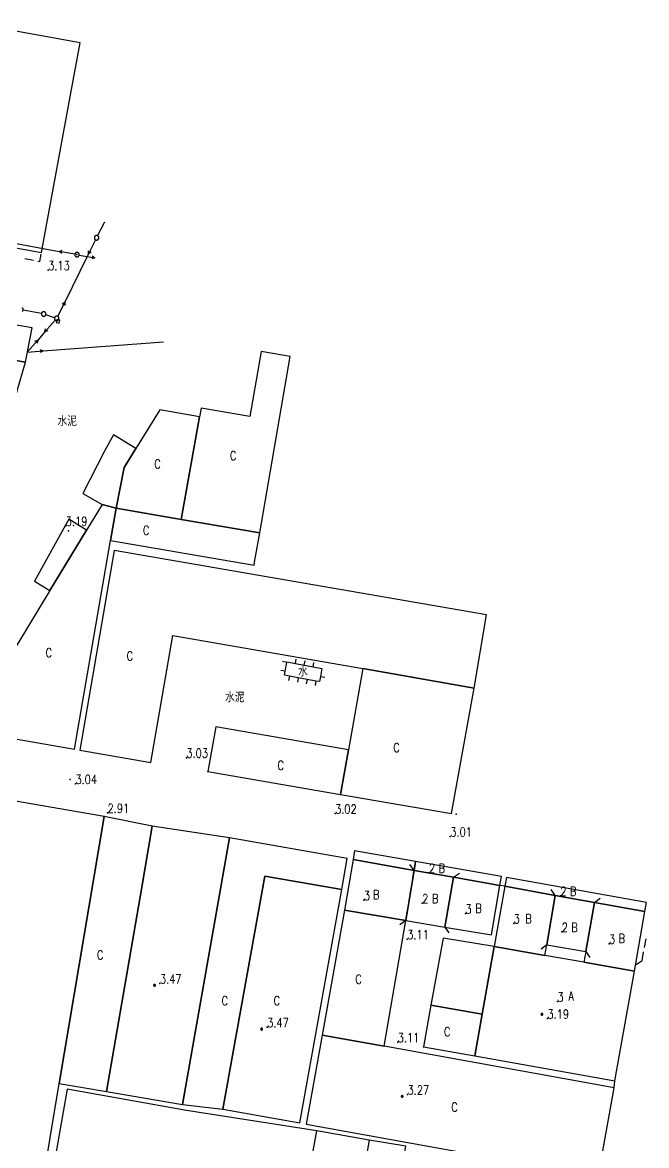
# Model space of a CAD drawing. Extents: x 500064 to 501389, y 2542464 to 2545400.
# Drawn here: x 501141.5 to 501210.7, y 2543146.3 to 2543271 of the extents above; entities that cross this region are included whole.
import ezdxf

# ---------------------------------------------------------------- set-up
doc = ezdxf.new("R2010")
doc.units = 0
doc.header["$LTSCALE"] = 0.5
doc.linetypes.add('CENTER', pattern=[50.8, 31.75, -6.35, 6.35, -6.35])
doc.layers.add('地形图', color=8, linetype='CONTINUOUS')
doc.styles.add('HZ', font='romans.shx', dxfattribs={"width": 0.8, "bigfont": 'hztxt.shx'})

msp = doc.modelspace()

# ---------------------------------------------------------------- linework, layer by layer
at = {"layer": '地形图'}
for points in [[(501147.1, 2543264.52), (501147.88, 2543268.72), (501135.38, 2543270.97), (501131.08, 2543247.69), (501143.58, 2543245.44)], [(501138.34, 2543233.86), (501141.8, 2543233.27), (501142.57, 2543237.09), (501139.11, 2543237.68)], [(501141.8, 2543233.27), (501138.34, 2543233.86), (501138.04, 2543232.39), (501133.1, 2543223.4), (501135.82, 2543222.36), (501136.84, 2543221.97), (501139.98, 2543226.88)], [(501171.19, 2543233.9), (501167.98, 2543234.45), (501166.73, 2543227.24), (501161.31, 2543228.17), (501161.13, 2543227.19), (501159.11, 2543215.8), (501167.81, 2543214.3)], [(501161.13, 2543227.19), (501156.73, 2543227.97), (501154.07, 2543223.67), (501152.77, 2543221.56), (501151.89, 2543217.05), (501159.11, 2543215.8)], [(501150.31, 2543217.45), (501151.89, 2543217.05), (501152.77, 2543221.56), (501154.07, 2543223.67), (501151.6, 2543225.19), (501150.64, 2543223.44), (501148.17, 2543218.7)], [(501151.89, 2543217.05), (501150.31, 2543217.45), (501148.59, 2543214.63), (501144.52, 2543207.92), (501135.11, 2543192.42), (501147.26, 2543190.3), (501151.27, 2543213.46)], [(501151.89, 2543217.05), (501151.27, 2543213.46), (501167.19, 2543210.72), (501167.25, 2543211.05), (501167.81, 2543214.3), (501159.11, 2543215.8)], [(501148.59, 2543214.63), (501146.62, 2543215.83), (501142.83, 2543208.96), (501144.52, 2543207.92)], [(501179.26, 2543199.24), (501191.6, 2543197.09), (501193, 2543205.23), (501151.66, 2543212.37), (501147.83, 2543190.2), (501155.73, 2543188.82), (501158.16, 2543202.91)], [(501179.26, 2543199.24), (501177.65, 2543190.24), (501176.76, 2543185.29), (501189.1, 2543183.16), (501191.6, 2543197.09)], [(501176.76, 2543185.29), (501177.65, 2543190.24), (501162.96, 2543192.8), (501162.07, 2543187.83)], [(501155.89, 2543181.77), (501150.55, 2543182.84), (501145.57, 2543153.21), (501150.8, 2543152.31), (501154.68, 2543174.77)], [(501164.45, 2543180.46), (501155.89, 2543181.77), (501154.68, 2543174.77), (501150.8, 2543152.31), (501159.23, 2543150.85)], [(501164.45, 2543180.46), (501159.23, 2543150.85), (501163.71, 2543150.33), (501168.37, 2543176.22), (501176.91, 2543174.71), (501177.53, 2543178.15)], [(501185.12, 2543177.83), (501178.34, 2543179.03), (501178.17, 2543178.04), (501184.95, 2543176.85)], [(501178.17, 2543178.04), (501177.22, 2543172.44), (501184.02, 2543171.29), (501184.95, 2543176.85)], [(501185.12, 2543177.83), (501184.95, 2543176.85), (501189.32, 2543176.08), (501194.47, 2543175.17), (501194.63, 2543176.16)], [(501176.91, 2543174.71), (501168.37, 2543176.22), (501163.71, 2543150.33), (501172.26, 2543148.82)], [(501184.95, 2543176.85), (501184.02, 2543171.29), (501188.34, 2543170.56), (501189.32, 2543176.08)], [(501189.32, 2543176.08), (501188.34, 2543170.56), (501193.54, 2543169.68), (501194.47, 2543175.17)], [(501195.02, 2543175.08), (501193.84, 2543168.41), (501199.44, 2543167.41), (501199.69, 2543168.59), (501200.62, 2543174.07)], [(501195.02, 2543175.08), (501200.62, 2543174.07), (501204.95, 2543173.3), (501210.57, 2543172.28), (501210.74, 2543173.27), (501195.19, 2543176.07)], [(501200.62, 2543174.07), (501199.69, 2543168.59), (501203.99, 2543167.84), (501204.95, 2543173.3)], [(501204.95, 2543173.3), (501203.99, 2543167.84), (501203.77, 2543166.65), (501209.39, 2543165.65), (501210.57, 2543172.28)], [(501184.02, 2543171.29), (501177.22, 2543172.44), (501174.73, 2543158.56), (501181.61, 2543157.32)], [(501193.84, 2543168.41), (501188.17, 2543169.31), (501186.79, 2543161.89), (501192.5, 2543160.88)], [(501199.44, 2543167.41), (501193.84, 2543168.41), (501192.5, 2543160.88), (501191.67, 2543156.25), (501207.23, 2543153.49), (501209.39, 2543165.65), (501203.77, 2543166.65)], [(501186.79, 2543161.89), (501185.98, 2543157.25), (501191.67, 2543156.25), (501192.5, 2543160.88)], [(501181.61, 2543157.32), (501174.73, 2543158.56), (501172.95, 2543148.67), (501205.37, 2543142.84), (501207.14, 2543152.73)], [(501184.04, 2543146.22), (501179.97, 2543146.9), (501179.06, 2543141.82), (501183.19, 2543141.13)]]:
    msp.add_lwpolyline(points, close=True, dxfattribs=at)
for points in [[(501149.82, 2543247.29), (501150.61, 2543248.85)], [(501132.31, 2543248.02), (501145.57, 2543245.56)], [(501149.7, 2543246.82), (501149.72, 2543246.82), (501149.74, 2543246.82), (501149.75, 2543246.82), (501149.77, 2543246.83), (501149.78, 2543246.83), (501149.8, 2543246.84), (501149.81, 2543246.84), (501149.83, 2543246.85), (501149.84, 2543246.86), (501149.85, 2543246.87), (501149.86, 2543246.88), (501149.88, 2543246.89), (501149.89, 2543246.9), (501149.9, 2543246.91), (501149.91, 2543246.92), (501149.92, 2543246.93), (501149.92, 2543246.95), (501149.93, 2543246.96), (501149.94, 2543246.98), (501149.94, 2543246.99), (501149.95, 2543247.01), (501149.95, 2543247.02), (501149.95, 2543247.04), (501149.95, 2543247.05), (501149.95, 2543247.07), (501149.95, 2543247.08), (501149.95, 2543247.1), (501149.95, 2543247.11), (501149.95, 2543247.12), (501149.95, 2543247.13), (501149.94, 2543247.15), (501149.94, 2543247.16), (501149.93, 2543247.17), (501149.92, 2543247.19), (501149.92, 2543247.2), (501149.91, 2543247.22), (501149.9, 2543247.23), (501149.89, 2543247.24), (501149.88, 2543247.25), (501149.86, 2543247.26), (501149.85, 2543247.27), (501149.84, 2543247.28), (501149.83, 2543247.29), (501149.82, 2543247.29), (501149.81, 2543247.29), (501149.8, 2543247.3), (501149.78, 2543247.31), (501149.77, 2543247.31), (501149.75, 2543247.31), (501149.74, 2543247.32), (501149.72, 2543247.32), (501149.7, 2543247.32), (501149.69, 2543247.32), (501149.67, 2543247.32), (501149.66, 2543247.31), (501149.64, 2543247.31), (501149.63, 2543247.31), (501149.61, 2543247.3), (501149.6, 2543247.29), (501149.58, 2543247.29), (501149.57, 2543247.28), (501149.56, 2543247.27), (501149.55, 2543247.26), (501149.53, 2543247.25), (501149.53, 2543247.24), (501149.52, 2543247.24), (501149.51, 2543247.23), (501149.5, 2543247.22), (501149.49, 2543247.2), (501149.49, 2543247.19), (501149.48, 2543247.17), (501149.47, 2543247.16), (501149.47, 2543247.15), (501149.46, 2543247.13), (501149.46, 2543247.12), (501149.46, 2543247.1), (501149.46, 2543247.08), (501149.45, 2543247.07), (501149.46, 2543247.05), (501149.46, 2543247.04), (501149.46, 2543247.02), (501149.46, 2543247.01), (501149.47, 2543246.99), (501149.47, 2543246.98), (501149.48, 2543246.96), (501149.49, 2543246.95), (501149.49, 2543246.93), (501149.5, 2543246.92), (501149.51, 2543246.91), (501149.52, 2543246.9), (501149.53, 2543246.89), (501149.55, 2543246.88), (501149.56, 2543246.87), (501149.57, 2543246.86), (501149.58, 2543246.85), (501149.59, 2543246.84), (501149.6, 2543246.84), (501149.61, 2543246.84), (501149.63, 2543246.83), (501149.64, 2543246.83), (501149.66, 2543246.82), (501149.67, 2543246.82), (501149.69, 2543246.82), (501149.7, 2543246.82)], [(501149.7, 2543246.82), (501149.72, 2543246.82), (501149.74, 2543246.82), (501149.75, 2543246.82), (501149.77, 2543246.83), (501149.78, 2543246.83), (501149.8, 2543246.84), (501149.81, 2543246.84), (501149.83, 2543246.85), (501149.84, 2543246.86), (501149.85, 2543246.87), (501149.86, 2543246.88), (501149.88, 2543246.89), (501149.89, 2543246.9), (501149.9, 2543246.91), (501149.91, 2543246.92), (501149.92, 2543246.93), (501149.92, 2543246.95), (501149.93, 2543246.96), (501149.94, 2543246.98), (501149.94, 2543246.99), (501149.95, 2543247.01), (501149.95, 2543247.02), (501149.95, 2543247.04), (501149.95, 2543247.05), (501149.95, 2543247.07), (501149.95, 2543247.08), (501149.95, 2543247.1), (501149.95, 2543247.11), (501149.95, 2543247.12), (501149.95, 2543247.13), (501149.94, 2543247.15), (501149.94, 2543247.16), (501149.93, 2543247.17), (501149.92, 2543247.19), (501149.92, 2543247.2), (501149.91, 2543247.22), (501149.9, 2543247.23), (501149.89, 2543247.24), (501149.88, 2543247.25), (501149.86, 2543247.26), (501149.85, 2543247.27), (501149.84, 2543247.28), (501149.83, 2543247.29), (501149.82, 2543247.29), (501149.81, 2543247.29), (501149.8, 2543247.3), (501149.78, 2543247.31), (501149.77, 2543247.31), (501149.75, 2543247.31), (501149.74, 2543247.32), (501149.72, 2543247.32), (501149.7, 2543247.32), (501149.69, 2543247.32), (501149.67, 2543247.32), (501149.66, 2543247.31), (501149.64, 2543247.31), (501149.63, 2543247.31), (501149.61, 2543247.3), (501149.6, 2543247.29), (501149.58, 2543247.29), (501149.57, 2543247.28), (501149.56, 2543247.27), (501149.55, 2543247.26), (501149.53, 2543247.25), (501149.53, 2543247.24), (501149.52, 2543247.24), (501149.51, 2543247.23), (501149.5, 2543247.22), (501149.49, 2543247.2), (501149.49, 2543247.19), (501149.48, 2543247.17), (501149.47, 2543247.16), (501149.47, 2543247.15), (501149.46, 2543247.13), (501149.46, 2543247.12), (501149.46, 2543247.1), (501149.46, 2543247.08), (501149.45, 2543247.07), (501149.46, 2543247.05), (501149.46, 2543247.04), (501149.46, 2543247.02), (501149.46, 2543247.01), (501149.47, 2543246.99), (501149.47, 2543246.98), (501149.48, 2543246.96), (501149.49, 2543246.95), (501149.49, 2543246.93), (501149.5, 2543246.92), (501149.51, 2543246.91), (501149.52, 2543246.9), (501149.53, 2543246.89), (501149.55, 2543246.88), (501149.56, 2543246.87), (501149.57, 2543246.86), (501149.58, 2543246.85), (501149.59, 2543246.84), (501149.6, 2543246.84), (501149.61, 2543246.84), (501149.63, 2543246.83), (501149.64, 2543246.83), (501149.66, 2543246.82), (501149.67, 2543246.82), (501149.69, 2543246.82), (501149.7, 2543246.82)], [(501149.59, 2543246.84), (501148.82, 2543245.28)], [(501141.73, 2543244.76), (501142.71, 2543244.58)], [(501143.2, 2543244.49), (501143.4, 2543244.45), (501143.54, 2543245.24)], [(501145.57, 2543245.56), (501145.9, 2543245.68)], [(501147.29, 2543245.24), (501145.57, 2543245.56)], [(501145.84, 2543245.33), (501145.57, 2543245.56)], [(501148.82, 2543245.28), (501148.68, 2543244.99), (501146.17, 2543239.91)], [(501147.53, 2543244.95), (501147.55, 2543244.95), (501147.57, 2543244.95), (501147.58, 2543244.95), (501147.6, 2543244.95), (501147.61, 2543244.96), (501147.63, 2543244.96), (501147.64, 2543244.97), (501147.65, 2543244.98), (501147.67, 2543244.98), (501147.68, 2543244.99), (501147.69, 2543245), (501147.71, 2543245.01), (501147.72, 2543245.02), (501147.73, 2543245.04), (501147.74, 2543245.05), (501147.75, 2543245.06), (501147.75, 2543245.07), (501147.76, 2543245.09), (501147.77, 2543245.1), (501147.77, 2543245.12), (501147.78, 2543245.13), (501147.78, 2543245.15), (501147.78, 2543245.15), (501147.78, 2543245.16), (501147.78, 2543245.18), (501147.78, 2543245.2), (501147.78, 2543245.21), (501147.78, 2543245.23), (501147.78, 2543245.24), (501147.78, 2543245.26), (501147.77, 2543245.27), (501147.77, 2543245.29), (501147.76, 2543245.3), (501147.75, 2543245.32), (501147.75, 2543245.33), (501147.74, 2543245.34), (501147.73, 2543245.35), (501147.72, 2543245.37), (501147.71, 2543245.38), (501147.69, 2543245.39), (501147.68, 2543245.4), (501147.67, 2543245.41), (501147.65, 2543245.41), (501147.64, 2543245.42), (501147.63, 2543245.43), (501147.61, 2543245.43), (501147.6, 2543245.44), (501147.58, 2543245.44), (501147.57, 2543245.44), (501147.55, 2543245.44), (501147.53, 2543245.45), (501147.52, 2543245.44), (501147.5, 2543245.44), (501147.49, 2543245.44), (501147.47, 2543245.44), (501147.46, 2543245.43), (501147.44, 2543245.43), (501147.43, 2543245.42), (501147.41, 2543245.41), (501147.4, 2543245.41), (501147.39, 2543245.4), (501147.38, 2543245.39), (501147.36, 2543245.38), (501147.35, 2543245.37), (501147.34, 2543245.35), (501147.33, 2543245.34), (501147.32, 2543245.33), (501147.32, 2543245.32), (501147.31, 2543245.3), (501147.3, 2543245.29), (501147.3, 2543245.27), (501147.29, 2543245.26), (501147.29, 2543245.24), (501147.29, 2543245.24), (501147.29, 2543245.23), (501147.29, 2543245.21), (501147.28, 2543245.2), (501147.29, 2543245.18), (501147.29, 2543245.16), (501147.29, 2543245.15), (501147.29, 2543245.13), (501147.3, 2543245.12), (501147.3, 2543245.1), (501147.31, 2543245.09), (501147.32, 2543245.07), (501147.32, 2543245.06), (501147.33, 2543245.05), (501147.34, 2543245.04), (501147.35, 2543245.02), (501147.36, 2543245.01), (501147.38, 2543245), (501147.39, 2543244.99), (501147.4, 2543244.98), (501147.41, 2543244.98), (501147.43, 2543244.97), (501147.44, 2543244.96), (501147.46, 2543244.96), (501147.47, 2543244.95), (501147.49, 2543244.95), (501147.5, 2543244.95), (501147.52, 2543244.95), (501147.53, 2543244.95)], [(501147.78, 2543245.15), (501148.68, 2543244.99), (501149.5, 2543244.84)], [(501148.82, 2543245.28), (501148.8, 2543245.63)], [(501149.11, 2543245.47), (501148.82, 2543245.28)], [(501149.5, 2543244.84), (501149.17, 2543244.72)], [(501149.23, 2543245.07), (501149.5, 2543244.84)], [(501145.39, 2543238.34), (501146.17, 2543239.91)], [(501145.88, 2543239.72), (501146.17, 2543239.91)], [(501146.17, 2543239.91), (501146.19, 2543239.56)], [(501141.48, 2543238.91), (501141.49, 2543238.92), (501141.5, 2543238.93), (501141.51, 2543238.94), (501141.52, 2543238.95), (501141.53, 2543238.97), (501141.54, 2543238.98), (501141.55, 2543238.99), (501141.55, 2543239.01), (501141.56, 2543239.02), (501141.56, 2543239.04), (501141.56, 2543239.05), (501141.57, 2543239.07), (501141.57, 2543239.08), (501141.57, 2543239.1), (501141.57, 2543239.12), (501141.57, 2543239.13), (501141.56, 2543239.15), (501141.56, 2543239.16), (501141.56, 2543239.18), (501141.55, 2543239.19), (501141.55, 2543239.21), (501141.54, 2543239.22), (501141.53, 2543239.23), (501141.52, 2543239.25), (501141.51, 2543239.26), (501141.5, 2543239.27), (501141.49, 2543239.28), (501141.48, 2543239.29)], [(501143.6, 2543238.66), (501141.56, 2543239.05)], [(501143.84, 2543238.36), (501143.86, 2543238.36), (501143.87, 2543238.36), (501143.89, 2543238.37), (501143.9, 2543238.37), (501143.92, 2543238.38), (501143.93, 2543238.38), (501143.95, 2543238.39), (501143.96, 2543238.39), (501143.98, 2543238.4), (501143.99, 2543238.41), (501144, 2543238.42), (501144.01, 2543238.43), (501144.02, 2543238.44), (501144.03, 2543238.45), (501144.04, 2543238.47), (501144.05, 2543238.48), (501144.06, 2543238.49), (501144.07, 2543238.51), (501144.07, 2543238.52), (501144.08, 2543238.53), (501144.08, 2543238.54), (501144.08, 2543238.55), (501144.09, 2543238.57), (501144.09, 2543238.58), (501144.09, 2543238.6), (501144.09, 2543238.61), (501144.09, 2543238.63), (501144.09, 2543238.64), (501144.09, 2543238.66), (501144.08, 2543238.68), (501144.08, 2543238.69), (501144.07, 2543238.7), (501144.07, 2543238.72), (501144.06, 2543238.73), (501144.05, 2543238.75), (501144.04, 2543238.76), (501144.03, 2543238.77), (501144.02, 2543238.78), (501144.01, 2543238.8), (501144, 2543238.81), (501143.99, 2543238.82), (501143.98, 2543238.82), (501143.96, 2543238.83), (501143.95, 2543238.84), (501143.93, 2543238.85), (501143.92, 2543238.85), (501143.9, 2543238.86), (501143.89, 2543238.86), (501143.87, 2543238.86), (501143.86, 2543238.86), (501143.84, 2543238.86), (501143.83, 2543238.86), (501143.81, 2543238.86), (501143.79, 2543238.86), (501143.78, 2543238.86), (501143.76, 2543238.85), (501143.75, 2543238.85), (501143.73, 2543238.84), (501143.72, 2543238.83), (501143.71, 2543238.82), (501143.69, 2543238.82), (501143.68, 2543238.81), (501143.67, 2543238.8), (501143.66, 2543238.78), (501143.65, 2543238.77), (501143.64, 2543238.76), (501143.63, 2543238.75), (501143.62, 2543238.73), (501143.61, 2543238.72), (501143.61, 2543238.7), (501143.6, 2543238.69), (501143.6, 2543238.68), (501143.6, 2543238.66), (501143.59, 2543238.64), (501143.59, 2543238.63), (501143.59, 2543238.61), (501143.59, 2543238.6), (501143.59, 2543238.58), (501143.6, 2543238.57), (501143.6, 2543238.55), (501143.6, 2543238.54), (501143.61, 2543238.52), (501143.61, 2543238.51), (501143.62, 2543238.49), (501143.63, 2543238.48), (501143.64, 2543238.47), (501143.65, 2543238.45), (501143.66, 2543238.44), (501143.67, 2543238.43), (501143.68, 2543238.42), (501143.69, 2543238.41), (501143.71, 2543238.4), (501143.72, 2543238.39), (501143.73, 2543238.39), (501143.75, 2543238.38), (501143.76, 2543238.38), (501143.78, 2543238.37), (501143.79, 2543238.37), (501143.81, 2543238.36), (501143.83, 2543238.36), (501143.84, 2543238.36)], [(501145.05, 2543238.2), (501144.08, 2543238.53)], [(501145.12, 2543237.93), (501143.97, 2543236.62)], [(501145.28, 2543237.87), (501145.3, 2543237.87), (501145.32, 2543237.87), (501145.33, 2543237.88), (501145.35, 2543237.88), (501145.36, 2543237.88), (501145.38, 2543237.89), (501145.39, 2543237.89), (501145.4, 2543237.9), (501145.42, 2543237.91), (501145.43, 2543237.92), (501145.44, 2543237.93), (501145.46, 2543237.94), (501145.47, 2543237.95), (501145.47, 2543237.95), (501145.48, 2543237.96), (501145.49, 2543237.97), (501145.5, 2543237.99), (501145.5, 2543238), (501145.51, 2543238.01), (501145.52, 2543238.03), (501145.52, 2543238.04), (501145.53, 2543238.06), (501145.53, 2543238.07), (501145.53, 2543238.09), (501145.53, 2543238.11), (501145.53, 2543238.12), (501145.53, 2543238.14), (501145.53, 2543238.15), (501145.53, 2543238.17), (501145.53, 2543238.18), (501145.52, 2543238.2), (501145.52, 2543238.21), (501145.51, 2543238.23), (501145.5, 2543238.24), (501145.5, 2543238.25), (501145.49, 2543238.27), (501145.48, 2543238.28), (501145.47, 2543238.29), (501145.46, 2543238.3), (501145.44, 2543238.31), (501145.43, 2543238.32), (501145.42, 2543238.33), (501145.4, 2543238.34), (501145.39, 2543238.34), (501145.39, 2543238.35), (501145.38, 2543238.35), (501145.36, 2543238.36), (501145.35, 2543238.36), (501145.33, 2543238.37), (501145.32, 2543238.37), (501145.3, 2543238.37), (501145.28, 2543238.37), (501145.27, 2543238.37), (501145.25, 2543238.37), (501145.24, 2543238.37), (501145.22, 2543238.36), (501145.21, 2543238.36), (501145.19, 2543238.35), (501145.18, 2543238.35), (501145.16, 2543238.34), (501145.15, 2543238.33), (501145.14, 2543238.32), (501145.12, 2543238.31), (501145.11, 2543238.3), (501145.1, 2543238.29), (501145.09, 2543238.28), (501145.08, 2543238.27), (501145.07, 2543238.25), (501145.06, 2543238.24), (501145.06, 2543238.23), (501145.05, 2543238.21), (501145.05, 2543238.2), (501145.05, 2543238.2), (501145.04, 2543238.18), (501145.04, 2543238.17), (501145.04, 2543238.15), (501145.03, 2543238.14), (501145.03, 2543238.12), (501145.03, 2543238.11), (501145.04, 2543238.09), (501145.04, 2543238.07), (501145.04, 2543238.06), (501145.05, 2543238.04), (501145.05, 2543238.03), (501145.06, 2543238.01), (501145.06, 2543238), (501145.07, 2543237.99), (501145.08, 2543237.97), (501145.09, 2543237.96), (501145.1, 2543237.95), (501145.11, 2543237.94), (501145.12, 2543237.93), (501145.12, 2543237.93), (501145.14, 2543237.92), (501145.15, 2543237.91), (501145.16, 2543237.9), (501145.18, 2543237.89), (501145.19, 2543237.89), (501145.21, 2543237.88), (501145.22, 2543237.88), (501145.24, 2543237.88), (501145.25, 2543237.87), (501145.27, 2543237.87), (501145.28, 2543237.87), (501145.28, 2543237.87)], [(501145.56, 2543237.6), (501145.64, 2543237.91), (501145.47, 2543237.95), (501145.31, 2543237.99), (501145.28, 2543237.87), (501145.23, 2543237.68), (501145.56, 2543237.6)], [(501143.97, 2543236.62), (501143.17, 2543235.71)], [(501143.97, 2543236.62), (501144.04, 2543236.96)], [(501144.3, 2543236.73), (501143.97, 2543236.62)], [(501142.02, 2543234.39), (501143.17, 2543235.71)], [(501142.84, 2543235.59), (501143.17, 2543235.71)], [(501143.17, 2543235.71), (501143.11, 2543235.36)], [(501143.77, 2543234.52), (501157.15, 2543235.52)], [(501142.02, 2543234.39), (501143.77, 2543234.52)], [(501143.45, 2543234.67), (501143.77, 2543234.52)], [(501143.77, 2543234.52), (501143.48, 2543234.32)], [(501170.82, 2543199.93), (501170.33, 2543200.02)], [(501174.45, 2543197.8), (501174.05, 2543197.87), (501173.07, 2543198.05), (501172.08, 2543198.23), (501171.1, 2543198.4), (501170.56, 2543198.5), (501170.64, 2543198.95), (501170.82, 2543199.93), (501170.83, 2543199.98), (501171.77, 2543199.81), (501172.75, 2543199.63), (501173.74, 2543199.45), (501174.72, 2543199.27), (501174.56, 2543198.38), (501174.45, 2543197.8)], [(501171.77, 2543199.81), (501171.86, 2543200.3)], [(501172.75, 2543199.63), (501172.84, 2543200.12)], [(501173.74, 2543199.45), (501173.83, 2543199.94)], [(501170.64, 2543198.95), (501170.15, 2543199.04)], [(501171.1, 2543198.4), (501171.01, 2543197.91)], [(501172.08, 2543198.23), (501171.99, 2543197.73)], [(501173.07, 2543198.05), (501172.98, 2543197.56)], [(501174.05, 2543197.87), (501173.96, 2543197.38)], [(501174.56, 2543198.38), (501175.05, 2543198.29)], [(501185.12, 2543177.83), (501178.34, 2543179.03), (501178.17, 2543178.04)], [(501184.95, 2543176.85), (501184.48, 2543177.5)], [(501184.76, 2543175.73), (501184.92, 2543176.71)], [(501189.32, 2543176.08), (501189.98, 2543176.54)], [(501184.52, 2543174.25), (501184.68, 2543175.23)], [(501189.32, 2543176.08), (501189.15, 2543175.09)], [(501195.02, 2543175.08), (501194.47, 2543175.17)], [(501184.27, 2543172.77), (501184.43, 2543173.75)], [(501189.06, 2543174.6), (501188.88, 2543173.62)], [(501200.62, 2543174.07), (501200.16, 2543174.73)], [(501200.44, 2543173.02), (501200.61, 2543174.01)], [(501204.95, 2543173.3), (501205.6, 2543173.75)], [(501188.79, 2543173.13), (501188.62, 2543172.14)], [(501200.19, 2543171.55), (501200.36, 2543172.53)], [(501204.95, 2543173.3), (501204.78, 2543172.31)], [(501184.02, 2543171.29), (501183.37, 2543170.82)], [(501184.02, 2543171.29), (501184.19, 2543172.27)], [(501188.53, 2543171.65), (501188.36, 2543170.66)], [(501204.69, 2543171.82), (501204.52, 2543170.83)], [(501188.34, 2543170.56), (501188.79, 2543169.9)], [(501199.94, 2543170.07), (501200.11, 2543171.05)], [(501204.43, 2543170.34), (501204.25, 2543169.36)], [(501199.69, 2543168.59), (501199.85, 2543169.57)], [(501204.17, 2543168.86), (501204, 2543167.88)], [(501210.51, 2543168.28), (501210.69, 2543169.26)], [(501199.69, 2543168.59), (501199.04, 2543168.12)], [(501203.99, 2543167.84), (501204.45, 2543167.19)], [(501210.24, 2543166.8), (501210.42, 2543167.79)], [(501210.24, 2543166.8), (501209.58, 2543166.35)], [(501156.14, 2543164), (501156.15, 2543164), (501156.16, 2543164), (501156.17, 2543164), (501156.18, 2543164.01), (501156.19, 2543164.01), (501156.2, 2543164.02), (501156.21, 2543164.02), (501156.22, 2543164.03), (501156.22, 2543164.04), (501156.23, 2543164.04), (501156.23, 2543164.05), (501156.23, 2543164.06), (501156.24, 2543164.07), (501156.24, 2543164.08), (501156.24, 2543164.09), (501156.24, 2543164.1), (501156.24, 2543164.11), (501156.24, 2543164.12), (501156.24, 2543164.13), (501156.23, 2543164.14), (501156.23, 2543164.14), (501156.23, 2543164.15), (501156.22, 2543164.16), (501156.22, 2543164.16), (501156.21, 2543164.17), (501156.2, 2543164.18), (501156.19, 2543164.18), (501156.19, 2543164.18), (501156.18, 2543164.19), (501156.17, 2543164.19), (501156.16, 2543164.19), (501156.15, 2543164.2), (501156.14, 2543164.2), (501156.13, 2543164.2), (501156.12, 2543164.19), (501156.11, 2543164.19), (501156.1, 2543164.19), (501156.09, 2543164.18), (501156.08, 2543164.18), (501156.07, 2543164.17), (501156.07, 2543164.16), (501156.06, 2543164.16), (501156.06, 2543164.15), (501156.06, 2543164.15), (501156.05, 2543164.14), (501156.05, 2543164.13), (501156.04, 2543164.12), (501156.04, 2543164.11), (501156.04, 2543164.1), (501156.04, 2543164.09), (501156.04, 2543164.08), (501156.05, 2543164.07), (501156.05, 2543164.06), (501156.05, 2543164.05), (501156.06, 2543164.05), (501156.06, 2543164.04), (501156.07, 2543164.03), (501156.07, 2543164.02), (501156.08, 2543164.02), (501156.09, 2543164.01), (501156.09, 2543164.01), (501156.1, 2543164.01), (501156.11, 2543164), (501156.12, 2543164), (501156.13, 2543164), (501156.14, 2543164)], [(501156.09, 2543164.01), (501156.23, 2543164.04), (501156.23, 2543164.05), (501156.06, 2543164.05), (501156.05, 2543164.05), (501156.24, 2543164.1), (501156.04, 2543164.1), (501156.23, 2543164.14), (501156.23, 2543164.15), (501156.06, 2543164.15), (501156.06, 2543164.15), (501156.19, 2543164.18)], [(501199.14, 2543160.78), (501199.15, 2543160.78), (501199.16, 2543160.79), (501199.17, 2543160.79), (501199.18, 2543160.79), (501199.19, 2543160.8), (501199.2, 2543160.8), (501199.2, 2543160.81), (501199.21, 2543160.82), (501199.22, 2543160.82), (501199.22, 2543160.83), (501199.22, 2543160.83), (501199.23, 2543160.84), (501199.23, 2543160.85), (501199.23, 2543160.86), (501199.24, 2543160.87), (501199.24, 2543160.88), (501199.24, 2543160.89), (501199.23, 2543160.9), (501199.23, 2543160.91), (501199.23, 2543160.92), (501199.23, 2543160.93), (501199.22, 2543160.93), (501199.22, 2543160.94), (501199.21, 2543160.95), (501199.2, 2543160.96), (501199.2, 2543160.96), (501199.19, 2543160.97), (501199.19, 2543160.97), (501199.18, 2543160.97), (501199.17, 2543160.98), (501199.16, 2543160.98), (501199.15, 2543160.98), (501199.14, 2543160.98), (501199.13, 2543160.98), (501199.12, 2543160.98), (501199.11, 2543160.98), (501199.1, 2543160.97), (501199.09, 2543160.97), (501199.08, 2543160.96), (501199.07, 2543160.96), (501199.06, 2543160.95), (501199.06, 2543160.94), (501199.05, 2543160.94), (501199.05, 2543160.93), (501199.05, 2543160.92), (501199.04, 2543160.91), (501199.04, 2543160.9), (501199.04, 2543160.89), (501199.04, 2543160.88), (501199.04, 2543160.87), (501199.04, 2543160.86), (501199.04, 2543160.85), (501199.05, 2543160.84), (501199.05, 2543160.84), (501199.05, 2543160.83), (501199.06, 2543160.82), (501199.06, 2543160.82), (501199.07, 2543160.81), (501199.08, 2543160.8), (501199.09, 2543160.8), (501199.09, 2543160.8), (501199.1, 2543160.79), (501199.11, 2543160.79), (501199.12, 2543160.79), (501199.13, 2543160.78), (501199.14, 2543160.78)], [(501199.09, 2543160.8), (501199.22, 2543160.83), (501199.22, 2543160.83), (501199.05, 2543160.83), (501199.05, 2543160.84), (501199.24, 2543160.88), (501199.04, 2543160.88), (501199.23, 2543160.93), (501199.22, 2543160.93), (501199.05, 2543160.93), (501199.05, 2543160.94), (501199.19, 2543160.97)], [(501168.03, 2543159.13), (501168.04, 2543159.13), (501168.05, 2543159.13), (501168.06, 2543159.13), (501168.07, 2543159.14), (501168.08, 2543159.14), (501168.08, 2543159.15), (501168.09, 2543159.15), (501168.1, 2543159.16), (501168.11, 2543159.17), (501168.11, 2543159.17), (501168.11, 2543159.18), (501168.12, 2543159.19), (501168.12, 2543159.2), (501168.12, 2543159.21), (501168.12, 2543159.22), (501168.13, 2543159.23), (501168.12, 2543159.24), (501168.12, 2543159.25), (501168.12, 2543159.26), (501168.12, 2543159.27), (501168.11, 2543159.27), (501168.11, 2543159.28), (501168.11, 2543159.29), (501168.1, 2543159.29), (501168.09, 2543159.3), (501168.08, 2543159.31), (501168.08, 2543159.31), (501168.07, 2543159.31), (501168.07, 2543159.32), (501168.06, 2543159.32), (501168.05, 2543159.32), (501168.04, 2543159.33), (501168.03, 2543159.33), (501168.01, 2543159.33), (501168, 2543159.32), (501167.99, 2543159.32), (501167.98, 2543159.32), (501167.98, 2543159.31), (501167.97, 2543159.31), (501167.96, 2543159.3), (501167.95, 2543159.29), (501167.94, 2543159.29), (501167.94, 2543159.28), (501167.94, 2543159.28), (501167.93, 2543159.27), (501167.93, 2543159.26), (501167.93, 2543159.25), (501167.93, 2543159.24), (501167.93, 2543159.23), (501167.93, 2543159.22), (501167.93, 2543159.21), (501167.93, 2543159.2), (501167.93, 2543159.19), (501167.94, 2543159.18), (501167.94, 2543159.18), (501167.94, 2543159.17), (501167.95, 2543159.16), (501167.96, 2543159.15), (501167.97, 2543159.15), (501167.98, 2543159.14), (501167.98, 2543159.14), (501167.98, 2543159.14), (501167.99, 2543159.13), (501168, 2543159.13), (501168.01, 2543159.13), (501168.03, 2543159.13)], [(501167.98, 2543159.14), (501168.11, 2543159.17), (501168.11, 2543159.18), (501167.94, 2543159.18), (501167.94, 2543159.18), (501168.13, 2543159.23), (501167.93, 2543159.23), (501168.11, 2543159.27), (501168.11, 2543159.28), (501167.94, 2543159.28), (501167.94, 2543159.28), (501168.07, 2543159.31)], [(501207.14, 2543152.73), (501207.23, 2543153.49)], [(501183.62, 2543151.66), (501183.63, 2543151.66), (501183.64, 2543151.66), (501183.65, 2543151.66), (501183.66, 2543151.67), (501183.67, 2543151.67), (501183.68, 2543151.68), (501183.69, 2543151.68), (501183.7, 2543151.69), (501183.7, 2543151.7), (501183.71, 2543151.7), (501183.71, 2543151.71), (501183.71, 2543151.72), (501183.72, 2543151.73), (501183.72, 2543151.74), (501183.72, 2543151.75), (501183.72, 2543151.76), (501183.72, 2543151.77), (501183.72, 2543151.78), (501183.72, 2543151.79), (501183.71, 2543151.8), (501183.71, 2543151.81), (501183.71, 2543151.81), (501183.7, 2543151.82), (501183.7, 2543151.83), (501183.69, 2543151.83), (501183.68, 2543151.84), (501183.67, 2543151.85), (501183.67, 2543151.85), (501183.66, 2543151.85), (501183.65, 2543151.85), (501183.64, 2543151.86), (501183.63, 2543151.86), (501183.62, 2543151.86), (501183.61, 2543151.86), (501183.6, 2543151.86), (501183.59, 2543151.85), (501183.58, 2543151.85), (501183.57, 2543151.85), (501183.56, 2543151.84), (501183.55, 2543151.83), (501183.55, 2543151.83), (501183.54, 2543151.82), (501183.54, 2543151.81), (501183.53, 2543151.81), (501183.53, 2543151.8), (501183.53, 2543151.79), (501183.52, 2543151.78), (501183.52, 2543151.77), (501183.52, 2543151.76), (501183.52, 2543151.75), (501183.52, 2543151.74), (501183.53, 2543151.73), (501183.53, 2543151.72), (501183.53, 2543151.71), (501183.53, 2543151.71), (501183.54, 2543151.7), (501183.55, 2543151.69), (501183.55, 2543151.68), (501183.56, 2543151.68), (501183.57, 2543151.67), (501183.57, 2543151.67), (501183.58, 2543151.67), (501183.59, 2543151.66), (501183.6, 2543151.66), (501183.61, 2543151.66), (501183.62, 2543151.66)], [(501183.57, 2543151.67), (501183.71, 2543151.7), (501183.71, 2543151.71), (501183.53, 2543151.71), (501183.53, 2543151.71), (501183.72, 2543151.76), (501183.52, 2543151.76), (501183.71, 2543151.81), (501183.71, 2543151.81), (501183.53, 2543151.81), (501183.54, 2543151.81), (501183.67, 2543151.85)], [(501179.97, 2543146.9), (501174.16, 2543147.95)]]:
    msp.add_lwpolyline(points, dxfattribs=at)
at = {"layer": '地形图', "linetype": 'Continuous'}
for points in [[(501137.69, 2543185.05), (501134.82, 2543168.36), (501134.56, 2543166.88), (501133.07, 2543158.18), (501132.8, 2543156.65), (501131.3, 2543147.9), (501131.04, 2543146.4), (501129.55, 2543137.62), (501142.58, 2543135.32), (501145.57, 2543153.21), (501150.55, 2543182.84)], [(501143.36, 2543135.14), (501170.94, 2543130.34), (501174.16, 2543147.95), (501159.68, 2543150.2), (501146.46, 2543152.56)]]:
    msp.add_lwpolyline(points, close=True, dxfattribs=at)
at = {"layer": '地形图', "ltscale": 10}
for p in [(501147.53, 2543245.2), (501146.58, 2543214.54), (501162.07, 2543187.83), (501146.76, 2543186.93), (501176.76, 2543185.28), (501150.55, 2543182.84), (501189.6, 2543183.08), (501184.02, 2543171.29), (501156.14, 2543164.1), (501185.98, 2543157.25)]:
    msp.add_point(p, dxfattribs=at)
at = {"layer": '地形图', "linetype": 'CENTER'}
for p in [(501144.33, 2543243.48, 3.13), (501146.28, 2543215.1, 3.19), (501159.67, 2543189.36, 3.03), (501147.36, 2543186.44, 3.04), (501150.92, 2543183.23, 2.91), (501176.18, 2543183.15, 3.02), (501188.96, 2543180.61, 3.01), (501186.59, 2543176.58, 2), (501201.18, 2543174.02, 2), (501179.36, 2543173.54, 3), (501185.84, 2543173.21, 2), (501190.64, 2543172.05, 3), (501196, 2543170.97, 3), (501201.33, 2543170.01, 2), (501184.18, 2543169.22, 3.11), (501206.58, 2543168.71, 3), (501156.74, 2543164.3, 3.47), (501200.85, 2543162.3, 3), (501199.74, 2543160.39, 3.19), (501168.63, 2543159.43, 3.47), (501183.13, 2543157.77, 3.11), (501184.22, 2543151.97, 3.27)]:
    msp.add_point(p, dxfattribs=at)

# ---------------------------------------------------------------- texts
at = {"layer": '地形图', "ltscale": 10, "style": 'HZ', "width": 0.8}
for s, p in [('3.13', (501144.33, 2543243.48)), ('水泥', (501145.37, 2543226.17)), ('C', (501156.11, 2543221.45)), ('C', (501164.5, 2543222.39)), ('3.19', (501146.28, 2543215.1)), ('C', (501154.84, 2543214.09)), ('C', (501144.05, 2543200.51)), ('C', (501153.04, 2543200.15)), ('水', (501172.07, 2543198.38)), ('水泥', (501163.96, 2543195.52)), ('3.03', (501159.67, 2543189.36)), ('C', (501182.64, 2543189.98)), ('C', (501169.78, 2543188)), ('3.04', (501147.36, 2543186.44)), ('2.91', (501150.92, 2543183.23)), ('3.02', (501176.18, 2543183.15)), ('3.01', (501188.96, 2543180.61)), ('2', (501186.59, 2543176.58)), ('B', (501187.66, 2543176.59)), ('2', (501201.18, 2543174.02)), ('B', (501202.25, 2543174.03)), ('3', (501179.36, 2543173.54)), ('B', (501180.39, 2543173.66)), ('2', (501185.84, 2543173.21)), ('B', (501186.91, 2543173.22)), ('3', (501190.64, 2543172.05)), ('B', (501191.75, 2543172.15)), ('3', (501196, 2543170.97)), ('B', (501197.27, 2543170.98)), ('3.11', (501184.18, 2543169.22)), ('2', (501201.33, 2543170.01)), ('B', (501202.4, 2543170.02)), ('3', (501206.58, 2543168.71)), ('B', (501207.64, 2543168.79)), ('C', (501149.75, 2543166.96)), ('3.47', (501156.74, 2543164.3)), ('C', (501178.43, 2543164.26)), ('C', (501163.57, 2543161.88)), ('C', (501169.35, 2543161.89)), ('3', (501200.85, 2543162.3)), ('A', (501202.07, 2543162.39)), ('3.19', (501199.74, 2543160.39)), ('3.47', (501168.63, 2543159.43)), ('3.11', (501183.13, 2543157.77)), ('C', (501188.27, 2543158.44)), ('3.27', (501184.22, 2543151.97)), ('C', (501189.08, 2543150.07))]:
    msp.add_text(s, height=1, dxfattribs=at).set_placement(p)

doc.saveas('drawing.dxf')
